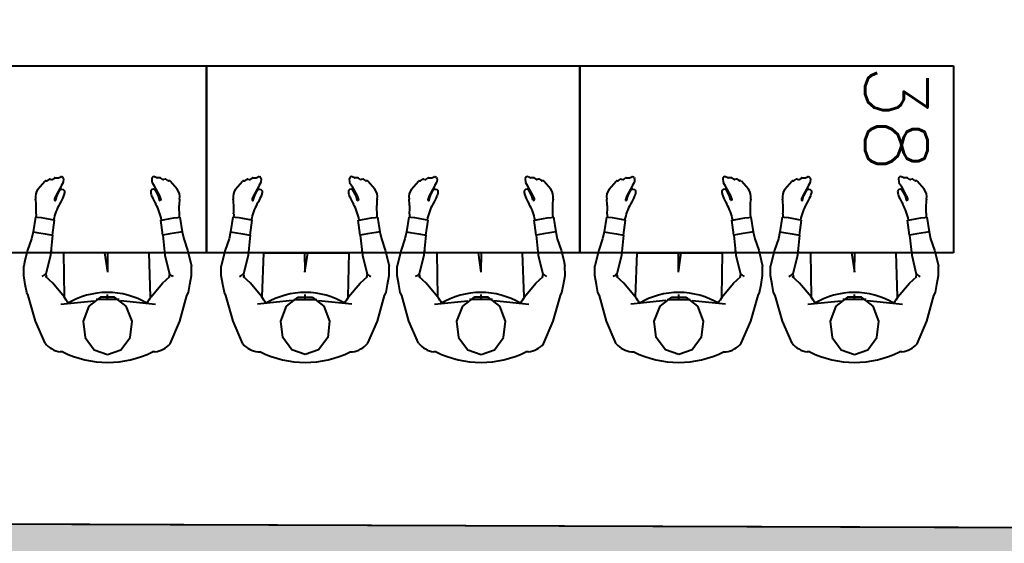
# Model space of a CAD drawing. Header units: metres. Extents: x -1 to 148, y -1 to 108.
# Drawn here: x 37.406 to 40.569, y 44.063 to 45.744 of the extents above; entities that cross this region are included whole.
import ezdxf

# ---------------------------------------------------------------- set-up
doc = ezdxf.new("R2010")
doc.units = ezdxf.units.M
doc.header["$MEASUREMENT"] = 0
doc.layers.add('Unchanged', color=8, linetype='CONTINUOUS')
doc.layers.add('Unchanged Layer Off', color=2, linetype='CONTINUOUS')
doc.styles.get("Standard").update_dxf_attribs({"font": 'romans.shx', "width": 0.7})

msp = doc.modelspace()

# ---------------------------------------------------------------- hatches: boundary and pattern name
at = {"layer": 'Unchanged'}
h = msp.add_hatch(color=256, dxfattribs=at)
h.paths.add_polyline_path([(42.6381, 48.6913), (42.7531, 48.6913), (42.7531, 51.3509), (35.5045, 51.3761), (35.5041, 51.2611), (42.6381, 51.2363)])
h.paths.add_polyline_path([(42.7531, 47.6813), (42.6381, 47.6813), (42.6381, 44.106), (34.4058, 44.1346), (34.4056, 44.1346), (34.4056, 44.0196), (42.6381, 43.991), (42.6381, 41.5322), (42.7531, 41.5322)])

# ---------------------------------------------------------------- linework, layer by layer
at = {"layer": 'Unchanged', "ltscale": 0.2}
for p, q in [((36.8056, 45.5956), (38.0056, 45.5956)), ((38.0056, 44.9956), (38.0056, 45.5956)), ((38.0056, 45.5956), (39.2056, 45.5956)), ((38.0056, 45.5956), (38.0056, 44.9956)), ((39.2056, 44.9956), (39.2056, 45.5956)), ((39.2056, 45.5956), (40.4056, 45.5956)), ((39.2056, 45.5956), (39.2056, 44.9956)), ((40.4056, 45.5956), (40.4056, 44.9956)), ((38.0056, 44.9956), (36.8056, 44.9956)), ((39.2056, 44.9956), (38.0056, 44.9956)), ((40.4056, 44.9956), (39.2056, 44.9956))]:
    msp.add_line(p, q, dxfattribs=at)
at = {"layer": 'Unchanged'}
for p, q in [((37.4643, 45.1998), (37.4868, 45.2261)), ((37.4892, 45.2271), (37.4926, 45.2269)), ((37.4943, 45.2273), (37.501, 45.2317)), ((37.5033, 45.2321), (37.5081, 45.2308)), ((37.5103, 45.2312), (37.5172, 45.2357)), ((37.5187, 45.2361), (37.5289, 45.2361)), ((37.5386, 45.2101), (37.5217, 45.1784)), ((37.5301, 45.2364), (37.5373, 45.2399)), ((37.5454, 45.2216), (37.5386, 45.2102)), ((37.539, 45.2401), (37.5425, 45.2395)), ((37.5446, 45.2379), (37.5462, 45.2341)), ((37.5465, 45.2328), (37.5457, 45.2229)), ((37.8297, 45.2328), (37.8304, 45.2229)), ((37.8315, 45.2379), (37.8299, 45.2341)), ((37.8308, 45.2216), (37.8376, 45.2102)), ((37.8372, 45.2401), (37.8337, 45.2395)), ((37.8376, 45.2101), (37.8544, 45.1784)), ((37.846, 45.2364), (37.8389, 45.2399)), ((37.8574, 45.2361), (37.8473, 45.2361)), ((37.8658, 45.2312), (37.859, 45.2357)), ((37.8728, 45.2321), (37.8681, 45.2308)), ((37.8818, 45.2273), (37.8751, 45.2317)), ((37.887, 45.2271), (37.8836, 45.2269)), ((37.9119, 45.1998), (37.8893, 45.2261)), ((38.0993, 45.1998), (38.1219, 45.2261)), ((38.1242, 45.2271), (38.1276, 45.2269)), ((38.1294, 45.2273), (38.1361, 45.2317)), ((38.1384, 45.2321), (38.1431, 45.2308)), ((38.1454, 45.2312), (38.1522, 45.2357)), ((38.1538, 45.2361), (38.1639, 45.2361)), ((38.1736, 45.2101), (38.1568, 45.1784)), ((38.1652, 45.2364), (38.1723, 45.2399)), ((38.1804, 45.2216), (38.1737, 45.2102)), ((38.174, 45.2401), (38.1776, 45.2395)), ((38.1797, 45.2379), (38.1813, 45.2341)), ((38.1815, 45.2328), (38.1808, 45.2229)), ((38.4647, 45.2328), (38.4655, 45.2229)), ((38.4666, 45.2379), (38.465, 45.2341)), ((38.4658, 45.2216), (38.4726, 45.2102)), ((38.4722, 45.2401), (38.4687, 45.2395)), ((38.4727, 45.2101), (38.4895, 45.1784)), ((38.4811, 45.2364), (38.4739, 45.2399)), ((38.4925, 45.2361), (38.4823, 45.2361)), ((38.5009, 45.2312), (38.494, 45.2357)), ((38.5079, 45.2321), (38.5032, 45.2308)), ((38.5169, 45.2273), (38.5102, 45.2317)), ((38.522, 45.2271), (38.5186, 45.2269)), ((38.5469, 45.1998), (38.5244, 45.2261)), ((38.6643, 45.1998), (38.6868, 45.2261)), ((38.6892, 45.2271), (38.6926, 45.2269)), ((38.6943, 45.2273), (38.701, 45.2317)), ((38.7033, 45.2321), (38.7081, 45.2308)), ((38.7103, 45.2312), (38.7172, 45.2357)), ((38.7187, 45.2361), (38.7289, 45.2361)), ((38.7386, 45.2101), (38.7217, 45.1784)), ((38.7301, 45.2364), (38.7373, 45.2399)), ((38.7454, 45.2216), (38.7386, 45.2102)), ((38.739, 45.2401), (38.7425, 45.2395)), ((38.7446, 45.2379), (38.7462, 45.2341)), ((38.7465, 45.2328), (38.7457, 45.2229)), ((39.0297, 45.2328), (39.0304, 45.2229)), ((39.0315, 45.2379), (39.0299, 45.2341)), ((39.0308, 45.2216), (39.0376, 45.2102)), ((39.0372, 45.2401), (39.0337, 45.2395)), ((39.0376, 45.2101), (39.0544, 45.1784)), ((39.046, 45.2364), (39.0389, 45.2399)), ((39.0574, 45.2361), (39.0473, 45.2361)), ((39.0658, 45.2312), (39.059, 45.2357)), ((39.0728, 45.2321), (39.0681, 45.2308)), ((39.0818, 45.2273), (39.0751, 45.2317)), ((39.087, 45.2271), (39.0836, 45.2269)), ((39.1119, 45.1998), (39.0893, 45.2261)), ((39.2993, 45.1998), (39.3219, 45.2261)), ((39.3242, 45.2271), (39.3276, 45.2269)), ((39.3294, 45.2273), (39.3361, 45.2317)), ((39.3384, 45.2321), (39.3431, 45.2308)), ((39.3454, 45.2312), (39.3522, 45.2357)), ((39.3538, 45.2361), (39.3639, 45.2361)), ((39.3736, 45.2101), (39.3568, 45.1784)), ((39.3652, 45.2364), (39.3723, 45.2399)), ((39.3804, 45.2216), (39.3737, 45.2102)), ((39.374, 45.2401), (39.3776, 45.2395)), ((39.3797, 45.2379), (39.3813, 45.2341)), ((39.3815, 45.2328), (39.3808, 45.2229)), ((39.6647, 45.2328), (39.6655, 45.2229)), ((39.6666, 45.2379), (39.665, 45.2341)), ((39.6658, 45.2216), (39.6726, 45.2102)), ((39.6722, 45.2401), (39.6687, 45.2395)), ((39.6727, 45.2101), (39.6895, 45.1784)), ((39.6811, 45.2364), (39.6739, 45.2399)), ((39.6925, 45.2361), (39.6823, 45.2361)), ((39.7009, 45.2312), (39.694, 45.2357)), ((39.7079, 45.2321), (39.7032, 45.2308)), ((39.7169, 45.2273), (39.7102, 45.2317)), ((39.722, 45.2271), (39.7186, 45.2269)), ((39.7469, 45.1998), (39.7244, 45.2261)), ((39.8643, 45.1998), (39.8868, 45.2261)), ((39.8892, 45.2271), (39.8926, 45.2269)), ((39.8943, 45.2273), (39.901, 45.2317)), ((39.9033, 45.2321), (39.9081, 45.2308)), ((39.9103, 45.2312), (39.9172, 45.2357)), ((39.9187, 45.2361), (39.9289, 45.2361)), ((39.9386, 45.2101), (39.9217, 45.1784)), ((39.9301, 45.2364), (39.9373, 45.2399)), ((39.9454, 45.2216), (39.9386, 45.2102)), ((39.939, 45.2401), (39.9425, 45.2395)), ((39.9446, 45.2379), (39.9462, 45.2341)), ((39.9465, 45.2328), (39.9457, 45.2229)), ((40.2297, 45.2328), (40.2304, 45.2229)), ((40.2315, 45.2379), (40.2299, 45.2341)), ((40.2308, 45.2216), (40.2376, 45.2102)), ((40.2372, 45.2401), (40.2337, 45.2395)), ((40.2376, 45.2101), (40.2544, 45.1784)), ((40.246, 45.2364), (40.2389, 45.2399)), ((40.2574, 45.2361), (40.2473, 45.2361)), ((40.2658, 45.2312), (40.259, 45.2357)), ((40.2728, 45.2321), (40.2681, 45.2308)), ((40.2818, 45.2273), (40.2751, 45.2317)), ((40.287, 45.2271), (40.2836, 45.2269)), ((40.3119, 45.1998), (40.2893, 45.2261)), ((37.5247, 45.1785), (37.5347, 45.1965)), ((37.5365, 45.198), (37.5391, 45.1997)), ((37.5403, 45.1998), (37.5456, 45.1988)), ((37.5467, 45.1784), (37.5452, 45.1752)), ((37.5456, 45.1988), (37.5479, 45.1963)), ((37.5482, 45.1837), (37.5467, 45.1784)), ((37.5479, 45.1963), (37.5494, 45.1941)), ((37.5489, 45.1862), (37.5482, 45.1837)), ((37.5494, 45.1895), (37.5489, 45.1862)), ((37.5494, 45.1941), (37.5496, 45.1926)), ((37.5496, 45.1926), (37.5494, 45.1895)), ((37.8267, 45.1941), (37.8265, 45.1926)), ((37.8265, 45.1926), (37.8268, 45.1895)), ((37.8283, 45.1963), (37.8267, 45.1941)), ((37.8268, 45.1895), (37.8273, 45.1862)), ((37.8273, 45.1862), (37.828, 45.1837)), ((37.828, 45.1837), (37.8295, 45.1784)), ((37.8306, 45.1988), (37.8283, 45.1963)), ((37.8295, 45.1784), (37.8309, 45.1752)), ((37.8358, 45.1998), (37.8306, 45.1988)), ((37.8397, 45.198), (37.837, 45.1997)), ((37.8514, 45.1785), (37.8415, 45.1965)), ((38.1598, 45.1785), (38.1697, 45.1965)), ((38.1716, 45.198), (38.1742, 45.1997)), ((38.1754, 45.1998), (38.1806, 45.1988)), ((38.1817, 45.1784), (38.1803, 45.1752)), ((38.1806, 45.1988), (38.1829, 45.1963)), ((38.1832, 45.1837), (38.1817, 45.1784)), ((38.1829, 45.1963), (38.1845, 45.1941)), ((38.1839, 45.1862), (38.1832, 45.1837)), ((38.1844, 45.1895), (38.1839, 45.1862)), ((38.1847, 45.1926), (38.1844, 45.1895)), ((38.1845, 45.1941), (38.1847, 45.1926)), ((38.4618, 45.1941), (38.4616, 45.1926)), ((38.4616, 45.1926), (38.4618, 45.1895)), ((38.4633, 45.1963), (38.4618, 45.1941)), ((38.4618, 45.1895), (38.4623, 45.1862)), ((38.4623, 45.1862), (38.463, 45.1837)), ((38.463, 45.1837), (38.4645, 45.1784)), ((38.4656, 45.1988), (38.4633, 45.1963)), ((38.4645, 45.1784), (38.466, 45.1752)), ((38.4709, 45.1998), (38.4656, 45.1988)), ((38.4747, 45.198), (38.4721, 45.1997)), ((38.4865, 45.1785), (38.4765, 45.1965)), ((38.7247, 45.1785), (38.7347, 45.1965)), ((38.7365, 45.198), (38.7391, 45.1997)), ((38.7403, 45.1998), (38.7456, 45.1988)), ((38.7467, 45.1784), (38.7452, 45.1752)), ((38.7456, 45.1988), (38.7479, 45.1963)), ((38.7482, 45.1837), (38.7467, 45.1784)), ((38.7479, 45.1963), (38.7494, 45.1941)), ((38.7489, 45.1862), (38.7482, 45.1837)), ((38.7494, 45.1895), (38.7489, 45.1862)), ((38.7494, 45.1941), (38.7496, 45.1926)), ((38.7496, 45.1926), (38.7494, 45.1895)), ((39.0267, 45.1941), (39.0265, 45.1926)), ((39.0265, 45.1926), (39.0268, 45.1895)), ((39.0283, 45.1963), (39.0267, 45.1941)), ((39.0268, 45.1895), (39.0273, 45.1862)), ((39.0273, 45.1862), (39.028, 45.1837)), ((39.028, 45.1837), (39.0295, 45.1784)), ((39.0306, 45.1988), (39.0283, 45.1963)), ((39.0295, 45.1784), (39.0309, 45.1752)), ((39.0358, 45.1998), (39.0306, 45.1988)), ((39.0397, 45.198), (39.037, 45.1997)), ((39.0514, 45.1785), (39.0415, 45.1965)), ((39.3598, 45.1785), (39.3697, 45.1965)), ((39.3716, 45.198), (39.3742, 45.1997)), ((39.3754, 45.1998), (39.3806, 45.1988)), ((39.3817, 45.1784), (39.3803, 45.1752)), ((39.3806, 45.1988), (39.3829, 45.1963)), ((39.3832, 45.1837), (39.3817, 45.1784)), ((39.3829, 45.1963), (39.3845, 45.1941)), ((39.3839, 45.1862), (39.3832, 45.1837)), ((39.3844, 45.1895), (39.3839, 45.1862)), ((39.3847, 45.1926), (39.3844, 45.1895)), ((39.3845, 45.1941), (39.3847, 45.1926)), ((39.6618, 45.1941), (39.6616, 45.1926)), ((39.6616, 45.1926), (39.6618, 45.1895)), ((39.6633, 45.1963), (39.6618, 45.1941)), ((39.6618, 45.1895), (39.6623, 45.1862)), ((39.6623, 45.1862), (39.663, 45.1837)), ((39.663, 45.1837), (39.6645, 45.1784)), ((39.6656, 45.1988), (39.6633, 45.1963)), ((39.6645, 45.1784), (39.666, 45.1752)), ((39.6709, 45.1998), (39.6656, 45.1988)), ((39.6747, 45.198), (39.6721, 45.1997)), ((39.6865, 45.1785), (39.6765, 45.1965)), ((39.9247, 45.1785), (39.9347, 45.1965)), ((39.9365, 45.198), (39.9391, 45.1997)), ((39.9403, 45.1998), (39.9456, 45.1988)), ((39.9467, 45.1784), (39.9452, 45.1752)), ((39.9456, 45.1988), (39.9479, 45.1963)), ((39.9482, 45.1837), (39.9467, 45.1784)), ((39.9479, 45.1963), (39.9494, 45.1941)), ((39.9489, 45.1862), (39.9482, 45.1837)), ((39.9494, 45.1895), (39.9489, 45.1862)), ((39.9494, 45.1941), (39.9496, 45.1926)), ((39.9496, 45.1926), (39.9494, 45.1895)), ((40.2267, 45.1941), (40.2265, 45.1926)), ((40.2265, 45.1926), (40.2268, 45.1895)), ((40.2283, 45.1963), (40.2267, 45.1941)), ((40.2268, 45.1895), (40.2273, 45.1862)), ((40.2273, 45.1862), (40.228, 45.1837)), ((40.228, 45.1837), (40.2295, 45.1784)), ((40.2306, 45.1988), (40.2283, 45.1963)), ((40.2295, 45.1784), (40.2309, 45.1752)), ((40.2358, 45.1998), (40.2306, 45.1988)), ((40.2397, 45.198), (40.237, 45.1997)), ((40.2514, 45.1785), (40.2415, 45.1965)), ((37.5178, 45.1686), (37.5173, 45.1661)), ((37.5216, 45.1782), (37.5179, 45.1692)), ((37.5184, 45.1634), (37.5193, 45.1627)), ((37.5193, 45.1627), (37.5201, 45.1632)), ((37.5213, 45.1649), (37.5245, 45.1779)), ((37.5374, 45.1591), (37.533, 45.1518)), ((37.5427, 45.1701), (37.5374, 45.1591)), ((37.5452, 45.1752), (37.5427, 45.1701)), ((37.8309, 45.1752), (37.8335, 45.1701)), ((37.8335, 45.1701), (37.8388, 45.1591)), ((37.8388, 45.1591), (37.8431, 45.1518)), ((37.8549, 45.1649), (37.8516, 45.1779)), ((37.8546, 45.1782), (37.8582, 45.1692)), ((37.8569, 45.1627), (37.8561, 45.1632)), ((37.8577, 45.1634), (37.8569, 45.1627)), ((37.8584, 45.1686), (37.8588, 45.1661)), ((38.1528, 45.1686), (38.1524, 45.1661)), ((38.1567, 45.1782), (38.153, 45.1692)), ((38.1535, 45.1634), (38.1543, 45.1627)), ((38.1543, 45.1627), (38.1551, 45.1632)), ((38.1563, 45.1649), (38.1596, 45.1779)), ((38.1724, 45.1591), (38.1681, 45.1518)), ((38.1777, 45.1701), (38.1724, 45.1591)), ((38.1803, 45.1752), (38.1777, 45.1701)), ((38.466, 45.1752), (38.4685, 45.1701)), ((38.4685, 45.1701), (38.4738, 45.1591)), ((38.4738, 45.1591), (38.4782, 45.1518)), ((38.4899, 45.1649), (38.4867, 45.1779)), ((38.4896, 45.1782), (38.4933, 45.1692)), ((38.4919, 45.1627), (38.4911, 45.1632)), ((38.4928, 45.1634), (38.4919, 45.1627)), ((38.4935, 45.1686), (38.4939, 45.1661)), ((38.7178, 45.1686), (38.7173, 45.1661)), ((38.7216, 45.1782), (38.7179, 45.1692)), ((38.7184, 45.1634), (38.7193, 45.1627)), ((38.7193, 45.1627), (38.7201, 45.1632)), ((38.7213, 45.1649), (38.7245, 45.1779)), ((38.7374, 45.1591), (38.733, 45.1518)), ((38.7427, 45.1701), (38.7374, 45.1591)), ((38.7452, 45.1752), (38.7427, 45.1701)), ((39.0309, 45.1752), (39.0335, 45.1701)), ((39.0335, 45.1701), (39.0388, 45.1591)), ((39.0388, 45.1591), (39.0431, 45.1518)), ((39.0549, 45.1649), (39.0516, 45.1779)), ((39.0546, 45.1782), (39.0582, 45.1692)), ((39.0569, 45.1627), (39.0561, 45.1632)), ((39.0577, 45.1634), (39.0569, 45.1627)), ((39.0584, 45.1686), (39.0588, 45.1661)), ((39.3528, 45.1686), (39.3524, 45.1661)), ((39.3567, 45.1782), (39.353, 45.1692)), ((39.3535, 45.1634), (39.3543, 45.1627)), ((39.3543, 45.1627), (39.3551, 45.1632)), ((39.3563, 45.1649), (39.3596, 45.1779)), ((39.3724, 45.1591), (39.3681, 45.1518)), ((39.3777, 45.1701), (39.3724, 45.1591)), ((39.3803, 45.1752), (39.3777, 45.1701)), ((39.666, 45.1752), (39.6685, 45.1701)), ((39.6685, 45.1701), (39.6738, 45.1591)), ((39.6738, 45.1591), (39.6782, 45.1518)), ((39.6899, 45.1649), (39.6867, 45.1779)), ((39.6896, 45.1782), (39.6933, 45.1692)), ((39.6919, 45.1627), (39.6911, 45.1632)), ((39.6928, 45.1634), (39.6919, 45.1627)), ((39.6935, 45.1686), (39.6939, 45.1661)), ((39.9178, 45.1686), (39.9173, 45.1661)), ((39.9216, 45.1782), (39.9179, 45.1692)), ((39.9184, 45.1634), (39.9193, 45.1627)), ((39.9193, 45.1627), (39.9201, 45.1632)), ((39.9213, 45.1649), (39.9245, 45.1779)), ((39.9374, 45.1591), (39.933, 45.1518)), ((39.9427, 45.1701), (39.9374, 45.1591)), ((39.9452, 45.1752), (39.9427, 45.1701)), ((40.2309, 45.1752), (40.2335, 45.1701)), ((40.2335, 45.1701), (40.2388, 45.1591)), ((40.2388, 45.1591), (40.2431, 45.1518)), ((40.2549, 45.1649), (40.2516, 45.1779)), ((40.2546, 45.1782), (40.2582, 45.1692)), ((40.2569, 45.1627), (40.2561, 45.1632)), ((40.2577, 45.1634), (40.2569, 45.1627)), ((40.2584, 45.1686), (40.2588, 45.1661)), ((37.4581, 45.1202), (37.4577, 45.11)), ((37.4581, 45.1202), (37.4577, 45.11)), ((37.918, 45.1202), (37.9185, 45.11)), ((37.918, 45.1202), (37.9185, 45.11)), ((38.0932, 45.1202), (38.0928, 45.11)), ((38.0932, 45.1202), (38.0928, 45.11)), ((38.5531, 45.1202), (38.5535, 45.11)), ((38.5531, 45.1202), (38.5535, 45.11)), ((38.6581, 45.1202), (38.6577, 45.11)), ((38.6581, 45.1202), (38.6577, 45.11)), ((39.118, 45.1202), (39.1185, 45.11)), ((39.118, 45.1202), (39.1185, 45.11)), ((39.2932, 45.1202), (39.2928, 45.11)), ((39.2932, 45.1202), (39.2928, 45.11)), ((39.7531, 45.1202), (39.7535, 45.11)), ((39.7531, 45.1202), (39.7535, 45.11)), ((39.8581, 45.1202), (39.8577, 45.11)), ((39.8581, 45.1202), (39.8577, 45.11)), ((40.318, 45.1202), (40.3185, 45.11)), ((40.318, 45.1202), (40.3185, 45.11)), ((37.4559, 45.1102), (37.4484, 45.0632)), ((37.4625, 45.1092), (37.4559, 45.1102)), ((37.4756, 45.1074), (37.4625, 45.1092)), ((37.4873, 45.1056), (37.4756, 45.1074)), ((37.5096, 45.1018), (37.4873, 45.1056)), ((37.5176, 45.1005), (37.5096, 45.1018)), ((37.5111, 45.0523), (37.5176, 45.1005)), ((37.8586, 45.1005), (37.8666, 45.1018)), ((37.8651, 45.0523), (37.8586, 45.1005)), ((37.8666, 45.1018), (37.8889, 45.1056)), ((37.8889, 45.1056), (37.9006, 45.1074)), ((37.9006, 45.1074), (37.9136, 45.1092)), ((37.9136, 45.1092), (37.9203, 45.1102)), ((37.9203, 45.1102), (37.9278, 45.0632)), ((38.0909, 45.1102), (38.0834, 45.0632)), ((38.0976, 45.1092), (38.0909, 45.1102)), ((38.1107, 45.1074), (38.0976, 45.1092)), ((38.1223, 45.1056), (38.1107, 45.1074)), ((38.1446, 45.1018), (38.1223, 45.1056)), ((38.1526, 45.1005), (38.1446, 45.1018)), ((38.1461, 45.0523), (38.1526, 45.1005)), ((38.4936, 45.1005), (38.5016, 45.1018)), ((38.5001, 45.0523), (38.4936, 45.1005)), ((38.5016, 45.1018), (38.5239, 45.1056)), ((38.5239, 45.1056), (38.5356, 45.1074)), ((38.5356, 45.1074), (38.5487, 45.1092)), ((38.5487, 45.1092), (38.5553, 45.1102)), ((38.5553, 45.1102), (38.5628, 45.0632)), ((38.6559, 45.1102), (38.6484, 45.0632)), ((38.6625, 45.1092), (38.6559, 45.1102)), ((38.6756, 45.1074), (38.6625, 45.1092)), ((38.6873, 45.1056), (38.6756, 45.1074)), ((38.7096, 45.1018), (38.6873, 45.1056)), ((38.7176, 45.1005), (38.7096, 45.1018)), ((38.7111, 45.0523), (38.7176, 45.1005)), ((39.0586, 45.1005), (39.0666, 45.1018)), ((39.0651, 45.0523), (39.0586, 45.1005)), ((39.0666, 45.1018), (39.0889, 45.1056)), ((39.0889, 45.1056), (39.1006, 45.1074)), ((39.1006, 45.1074), (39.1136, 45.1092)), ((39.1136, 45.1092), (39.1203, 45.1102)), ((39.1203, 45.1102), (39.1278, 45.0632)), ((39.2909, 45.1102), (39.2834, 45.0632)), ((39.2976, 45.1092), (39.2909, 45.1102)), ((39.3107, 45.1074), (39.2976, 45.1092)), ((39.3223, 45.1056), (39.3107, 45.1074)), ((39.3446, 45.1018), (39.3223, 45.1056)), ((39.3526, 45.1005), (39.3446, 45.1018)), ((39.3461, 45.0523), (39.3526, 45.1005)), ((39.6936, 45.1005), (39.7016, 45.1018)), ((39.7001, 45.0523), (39.6936, 45.1005)), ((39.7016, 45.1018), (39.7239, 45.1056)), ((39.7239, 45.1056), (39.7356, 45.1074)), ((39.7356, 45.1074), (39.7487, 45.1092)), ((39.7487, 45.1092), (39.7553, 45.1102)), ((39.7553, 45.1102), (39.7628, 45.0632)), ((39.8559, 45.1102), (39.8484, 45.0632)), ((39.8625, 45.1092), (39.8559, 45.1102)), ((39.8756, 45.1074), (39.8625, 45.1092)), ((39.8873, 45.1056), (39.8756, 45.1074)), ((39.9096, 45.1018), (39.8873, 45.1056)), ((39.9176, 45.1005), (39.9096, 45.1018)), ((39.9111, 45.0523), (39.9176, 45.1005)), ((40.2586, 45.1005), (40.2666, 45.1018)), ((40.2651, 45.0523), (40.2586, 45.1005)), ((40.2666, 45.1018), (40.2889, 45.1056)), ((40.2889, 45.1056), (40.3006, 45.1074)), ((40.3006, 45.1074), (40.3136, 45.1092)), ((40.3136, 45.1092), (40.3203, 45.1102)), ((40.3203, 45.1102), (40.3278, 45.0632)), ((37.4484, 45.0632), (37.4435, 45.0407)), ((37.4487, 45.0647), (37.4484, 45.0632)), ((37.4484, 45.0632), (37.4605, 45.0605)), ((37.4605, 45.0605), (37.4879, 45.0562)), ((37.4879, 45.0562), (37.5111, 45.0523)), ((37.5111, 45.0523), (37.5044, 44.9884)), ((37.8883, 45.0562), (37.8651, 45.0523)), ((37.8651, 45.0523), (37.8718, 44.9884)), ((37.9157, 45.0605), (37.8883, 45.0562)), ((37.9278, 45.0632), (37.9157, 45.0605)), ((37.9274, 45.0647), (37.9278, 45.0632)), ((37.9278, 45.0632), (37.9326, 45.0407)), ((38.0834, 45.0632), (38.0786, 45.0407)), ((38.0838, 45.0647), (38.0834, 45.0632)), ((38.0834, 45.0632), (38.0956, 45.0605)), ((38.0956, 45.0605), (38.1229, 45.0562)), ((38.1229, 45.0562), (38.1461, 45.0523)), ((38.1461, 45.0523), (38.1394, 44.9884)), ((38.5233, 45.0562), (38.5001, 45.0523)), ((38.5001, 45.0523), (38.5068, 44.9884)), ((38.5507, 45.0605), (38.5233, 45.0562)), ((38.5628, 45.0632), (38.5507, 45.0605)), ((38.5625, 45.0647), (38.5628, 45.0632)), ((38.5628, 45.0632), (38.5677, 45.0407)), ((38.6484, 45.0632), (38.6435, 45.0407)), ((38.6487, 45.0647), (38.6484, 45.0632)), ((38.6484, 45.0632), (38.6605, 45.0605)), ((38.6605, 45.0605), (38.6879, 45.0562)), ((38.6879, 45.0562), (38.7111, 45.0523)), ((38.7111, 45.0523), (38.7044, 44.9884)), ((39.0883, 45.0562), (39.0651, 45.0523)), ((39.0651, 45.0523), (39.0718, 44.9884)), ((39.1157, 45.0605), (39.0883, 45.0562)), ((39.1278, 45.0632), (39.1157, 45.0605)), ((39.1274, 45.0647), (39.1278, 45.0632)), ((39.1278, 45.0632), (39.1326, 45.0407)), ((39.2834, 45.0632), (39.2786, 45.0407)), ((39.2838, 45.0647), (39.2834, 45.0632)), ((39.2834, 45.0632), (39.2956, 45.0605)), ((39.2956, 45.0605), (39.3229, 45.0562)), ((39.3229, 45.0562), (39.3461, 45.0523)), ((39.3461, 45.0523), (39.3394, 44.9884)), ((39.7233, 45.0562), (39.7001, 45.0523)), ((39.7001, 45.0523), (39.7068, 44.9884)), ((39.7507, 45.0605), (39.7233, 45.0562)), ((39.7628, 45.0632), (39.7507, 45.0605)), ((39.7625, 45.0647), (39.7628, 45.0632)), ((39.7628, 45.0632), (39.7677, 45.0407)), ((39.8484, 45.0632), (39.8435, 45.0407)), ((39.8487, 45.0647), (39.8484, 45.0632)), ((39.8484, 45.0632), (39.8605, 45.0605)), ((39.8605, 45.0605), (39.8879, 45.0562)), ((39.8879, 45.0562), (39.9111, 45.0523)), ((39.9111, 45.0523), (39.9044, 44.9884)), ((40.2883, 45.0562), (40.2651, 45.0523)), ((40.2651, 45.0523), (40.2718, 44.9884)), ((40.3157, 45.0605), (40.2883, 45.0562)), ((40.3278, 45.0632), (40.3157, 45.0605)), ((40.3274, 45.0647), (40.3278, 45.0632)), ((40.3278, 45.0632), (40.3326, 45.0407)), ((37.4435, 45.0407), (37.431, 45.0043)), ((37.9326, 45.0407), (37.9452, 45.0043)), ((38.0786, 45.0407), (38.0661, 45.0043)), ((38.5677, 45.0407), (38.5802, 45.0043)), ((38.6435, 45.0407), (38.631, 45.0043)), ((39.1326, 45.0407), (39.1452, 45.0043)), ((39.2786, 45.0407), (39.2661, 45.0043)), ((39.7677, 45.0407), (39.7802, 45.0043)), ((39.8435, 45.0407), (39.831, 45.0043)), ((40.3326, 45.0407), (40.3452, 45.0043)), ((37.431, 45.0043), (37.4226, 44.9711)), ((37.506, 45.0036), (37.5063, 45.0025)), ((37.5063, 45.0025), (37.5065, 45.0014)), ((37.5065, 45.0014), (37.5067, 45.0002)), ((37.5067, 45.0002), (37.5068, 44.9991)), ((37.5068, 44.9991), (37.5068, 44.9979)), ((37.5497, 44.8538), (37.5472, 44.9956)), ((37.8214, 44.9956), (37.5472, 44.9956)), ((37.6889, 44.9337), (37.6797, 44.9956)), ((37.6884, 44.9337), (37.6891, 44.9956)), ((37.8264, 44.8538), (37.8214, 44.9956)), ((37.9452, 45.0043), (37.9536, 44.9711)), ((38.0661, 45.0043), (38.0576, 44.9711)), ((38.1848, 44.8538), (38.1898, 44.9956)), ((38.1898, 44.9956), (38.464, 44.9956)), ((38.3228, 44.9337), (38.3222, 44.9956)), ((38.3223, 44.9337), (38.3315, 44.9956)), ((38.4615, 44.8538), (38.464, 44.9956)), ((38.5045, 45.0002), (38.5044, 44.9991)), ((38.5044, 44.9991), (38.5044, 44.9979)), ((38.5047, 45.0014), (38.5045, 45.0002)), ((38.5049, 45.0025), (38.5047, 45.0014)), ((38.5052, 45.0036), (38.5049, 45.0025)), ((38.5802, 45.0043), (38.5886, 44.9711)), ((38.631, 45.0043), (38.6226, 44.9711)), ((38.706, 45.0036), (38.7063, 45.0025)), ((38.7063, 45.0025), (38.7065, 45.0014)), ((38.7065, 45.0014), (38.7067, 45.0002)), ((38.7067, 45.0002), (38.7068, 44.9991)), ((38.7068, 44.9991), (38.7068, 44.9979)), ((38.7497, 44.8538), (38.7472, 44.9956)), ((39.0214, 44.9956), (38.7472, 44.9956)), ((38.8889, 44.9337), (38.8797, 44.9956)), ((38.8884, 44.9337), (38.8891, 44.9956)), ((39.0264, 44.8538), (39.0214, 44.9956)), ((39.1452, 45.0043), (39.1536, 44.9711)), ((39.2661, 45.0043), (39.2576, 44.9711)), ((39.3848, 44.8538), (39.3898, 44.9956)), ((39.3898, 44.9956), (39.664, 44.9956)), ((39.5228, 44.9337), (39.5222, 44.9956)), ((39.5223, 44.9337), (39.5315, 44.9956)), ((39.6615, 44.8538), (39.664, 44.9956)), ((39.7045, 45.0002), (39.7044, 44.9991)), ((39.7044, 44.9991), (39.7044, 44.9979)), ((39.7047, 45.0014), (39.7045, 45.0002)), ((39.7049, 45.0025), (39.7047, 45.0014)), ((39.7052, 45.0036), (39.7049, 45.0025)), ((39.7802, 45.0043), (39.7886, 44.9711)), ((39.831, 45.0043), (39.8226, 44.9711)), ((39.906, 45.0036), (39.9063, 45.0025)), ((39.9063, 45.0025), (39.9065, 45.0014)), ((39.9065, 45.0014), (39.9067, 45.0002)), ((39.9067, 45.0002), (39.9068, 44.9991)), ((39.9068, 44.9991), (39.9068, 44.9979)), ((39.9497, 44.8538), (39.9472, 44.9956)), ((40.2214, 44.9956), (39.9472, 44.9956)), ((40.0889, 44.9337), (40.0797, 44.9956)), ((40.0884, 44.9337), (40.0891, 44.9956)), ((40.2264, 44.8538), (40.2214, 44.9956)), ((40.3452, 45.0043), (40.3536, 44.9711)), ((37.4226, 44.9711), (37.4184, 44.9523)), ((37.5044, 44.9884), (37.4896, 44.9266)), ((37.8718, 44.9884), (37.8865, 44.9266)), ((37.9536, 44.9711), (37.9577, 44.9523)), ((38.0576, 44.9711), (38.0535, 44.9523)), ((38.1394, 44.9884), (38.1247, 44.9266)), ((38.5068, 44.9884), (38.5216, 44.9266)), ((38.5886, 44.9711), (38.5928, 44.9523)), ((38.6226, 44.9711), (38.6184, 44.9523)), ((38.7044, 44.9884), (38.6896, 44.9266)), ((39.0718, 44.9884), (39.0865, 44.9266)), ((39.1536, 44.9711), (39.1577, 44.9523)), ((39.2576, 44.9711), (39.2535, 44.9523)), ((39.3394, 44.9884), (39.3247, 44.9266)), ((39.7068, 44.9884), (39.7216, 44.9266)), ((39.7886, 44.9711), (39.7928, 44.9523)), ((39.8226, 44.9711), (39.8184, 44.9523)), ((39.9044, 44.9884), (39.8896, 44.9266)), ((40.2718, 44.9884), (40.2865, 44.9266)), ((40.3536, 44.9711), (40.3577, 44.9523)), ((37.4184, 44.9233), (37.4184, 44.9523)), ((37.4896, 44.9266), (37.4916, 44.9164)), ((37.8865, 44.9266), (37.8846, 44.9164)), ((37.9578, 44.9233), (37.9577, 44.9523)), ((38.0534, 44.9233), (38.0535, 44.9523)), ((38.1247, 44.9266), (38.1267, 44.9164)), ((38.5216, 44.9266), (38.5196, 44.9164)), ((38.5928, 44.9233), (38.5928, 44.9523)), ((38.6184, 44.9233), (38.6184, 44.9523)), ((38.6896, 44.9266), (38.6916, 44.9164)), ((39.0865, 44.9266), (39.0846, 44.9164)), ((39.1578, 44.9233), (39.1577, 44.9523)), ((39.2534, 44.9233), (39.2535, 44.9523)), ((39.3247, 44.9266), (39.3267, 44.9164)), ((39.7216, 44.9266), (39.7196, 44.9164)), ((39.7928, 44.9233), (39.7928, 44.9523)), ((39.8184, 44.9233), (39.8184, 44.9523)), ((39.8896, 44.9266), (39.8916, 44.9164)), ((40.2865, 44.9266), (40.2846, 44.9164)), ((40.3578, 44.9233), (40.3577, 44.9523)), ((37.4235, 44.8942), (37.4184, 44.9233)), ((37.4281, 44.8687), (37.4235, 44.8942)), ((37.5117, 44.8978), (37.4881, 44.9196)), ((37.5486, 44.8538), (37.5117, 44.8978)), ((37.8276, 44.8538), (37.8645, 44.8978)), ((37.8645, 44.8978), (37.888, 44.9196)), ((37.948, 44.8687), (37.9527, 44.8942)), ((37.9527, 44.8942), (37.9578, 44.9233)), ((38.0585, 44.8942), (38.0534, 44.9233)), ((38.0632, 44.8687), (38.0585, 44.8942)), ((38.1467, 44.8978), (38.1232, 44.9196)), ((38.1836, 44.8538), (38.1467, 44.8978)), ((38.4626, 44.8538), (38.4995, 44.8978)), ((38.4995, 44.8978), (38.5231, 44.9196)), ((38.5831, 44.8687), (38.5878, 44.8942)), ((38.5878, 44.8942), (38.5928, 44.9233)), ((38.6235, 44.8942), (38.6184, 44.9233)), ((38.6281, 44.8687), (38.6235, 44.8942)), ((38.7117, 44.8978), (38.6881, 44.9196)), ((38.7486, 44.8538), (38.7117, 44.8978)), ((39.0276, 44.8538), (39.0645, 44.8978)), ((39.0645, 44.8978), (39.088, 44.9196)), ((39.148, 44.8687), (39.1527, 44.8942)), ((39.1527, 44.8942), (39.1578, 44.9233)), ((39.2585, 44.8942), (39.2534, 44.9233)), ((39.2632, 44.8687), (39.2585, 44.8942)), ((39.3467, 44.8978), (39.3232, 44.9196)), ((39.3836, 44.8538), (39.3467, 44.8978)), ((39.6626, 44.8538), (39.6995, 44.8978)), ((39.6995, 44.8978), (39.7231, 44.9196)), ((39.7831, 44.8687), (39.7878, 44.8942)), ((39.7878, 44.8942), (39.7928, 44.9233)), ((39.8235, 44.8942), (39.8184, 44.9233)), ((39.8281, 44.8687), (39.8235, 44.8942)), ((39.9117, 44.8978), (39.8881, 44.9196)), ((39.9486, 44.8538), (39.9117, 44.8978)), ((40.2276, 44.8538), (40.2645, 44.8978)), ((40.2645, 44.8978), (40.288, 44.9196)), ((40.348, 44.8687), (40.3527, 44.8942)), ((40.3527, 44.8942), (40.3578, 44.9233)), ((37.4331, 44.8587), (37.4281, 44.8687)), ((37.9431, 44.8587), (37.948, 44.8687)), ((38.0681, 44.8587), (38.0632, 44.8687)), ((38.5782, 44.8587), (38.5831, 44.8687)), ((38.6331, 44.8587), (38.6281, 44.8687)), ((39.1431, 44.8587), (39.148, 44.8687)), ((39.2681, 44.8587), (39.2632, 44.8687)), ((39.7782, 44.8587), (39.7831, 44.8687)), ((39.8331, 44.8587), (39.8281, 44.8687)), ((40.3431, 44.8587), (40.348, 44.8687)), ((37.4563, 44.7763), (37.4331, 44.8587)), ((37.538, 44.8305), (37.6451, 44.8412)), ((37.6657, 44.8527), (37.6281, 44.8242)), ((37.7252, 44.8456), (37.651, 44.8456)), ((37.7104, 44.8527), (37.6657, 44.8527)), ((37.6881, 44.8456), (37.6881, 44.8617)), ((37.748, 44.8242), (37.7104, 44.8527)), ((37.7291, 44.8421), (37.842, 44.8305)), ((37.9199, 44.7763), (37.9431, 44.8587)), ((38.0913, 44.7763), (38.0681, 44.8587)), ((38.2821, 44.8421), (38.1692, 44.8305)), ((38.2632, 44.8242), (38.3008, 44.8527)), ((38.286, 44.8456), (38.3602, 44.8456)), ((38.3008, 44.8527), (38.3455, 44.8527)), ((38.3231, 44.8456), (38.3231, 44.8617)), ((38.3455, 44.8527), (38.3831, 44.8242)), ((38.4732, 44.8305), (38.3661, 44.8412)), ((38.5549, 44.7763), (38.5782, 44.8587)), ((38.6563, 44.7763), (38.6331, 44.8587)), ((38.738, 44.8305), (38.8451, 44.8412)), ((38.8657, 44.8527), (38.8281, 44.8242)), ((38.9252, 44.8456), (38.851, 44.8456)), ((38.9104, 44.8527), (38.8657, 44.8527)), ((38.8881, 44.8456), (38.8881, 44.8617)), ((38.948, 44.8242), (38.9104, 44.8527)), ((38.9291, 44.8421), (39.042, 44.8305)), ((39.1199, 44.7763), (39.1431, 44.8587)), ((39.2913, 44.7763), (39.2681, 44.8587)), ((39.4821, 44.8421), (39.3692, 44.8305)), ((39.4632, 44.8242), (39.5008, 44.8527)), ((39.486, 44.8456), (39.5602, 44.8456)), ((39.5008, 44.8527), (39.5455, 44.8527)), ((39.5231, 44.8456), (39.5231, 44.8617)), ((39.5455, 44.8527), (39.5831, 44.8242)), ((39.6732, 44.8305), (39.5661, 44.8412)), ((39.7549, 44.7763), (39.7782, 44.8587)), ((39.8563, 44.7763), (39.8331, 44.8587)), ((39.938, 44.8305), (40.0451, 44.8412)), ((40.0657, 44.8527), (40.0281, 44.8242)), ((40.1252, 44.8456), (40.051, 44.8456)), ((40.1104, 44.8527), (40.0657, 44.8527)), ((40.0881, 44.8456), (40.0881, 44.8617)), ((40.148, 44.8242), (40.1104, 44.8527)), ((40.1291, 44.8421), (40.242, 44.8305)), ((40.3199, 44.7763), (40.3431, 44.8587)), ((37.6281, 44.8242), (37.6096, 44.7763)), ((37.7666, 44.7763), (37.748, 44.8242)), ((38.2446, 44.7763), (38.2632, 44.8242)), ((38.3831, 44.8242), (38.4016, 44.7763)), ((38.8281, 44.8242), (38.8096, 44.7763)), ((38.9666, 44.7763), (38.948, 44.8242)), ((39.4446, 44.7763), (39.4632, 44.8242)), ((39.5831, 44.8242), (39.6016, 44.7763)), ((40.0281, 44.8242), (40.0096, 44.7763)), ((40.1666, 44.7763), (40.148, 44.8242)), ((37.4873, 44.7052), (37.4563, 44.7763)), ((37.6096, 44.7763), (37.6159, 44.7242)), ((37.7602, 44.7242), (37.7666, 44.7763)), ((37.8889, 44.7032), (37.9199, 44.7763)), ((38.1223, 44.7032), (38.0913, 44.7763)), ((38.251, 44.7242), (38.2446, 44.7763)), ((38.4016, 44.7763), (38.3953, 44.7242)), ((38.5239, 44.7052), (38.5549, 44.7763)), ((38.6873, 44.7052), (38.6563, 44.7763)), ((38.8096, 44.7763), (38.8159, 44.7242)), ((38.9602, 44.7242), (38.9666, 44.7763)), ((39.0889, 44.7032), (39.1199, 44.7763)), ((39.3223, 44.7032), (39.2913, 44.7763)), ((39.451, 44.7242), (39.4446, 44.7763)), ((39.6016, 44.7763), (39.5953, 44.7242)), ((39.7239, 44.7052), (39.7549, 44.7763)), ((39.8873, 44.7052), (39.8563, 44.7763)), ((40.0096, 44.7763), (40.0159, 44.7242)), ((40.1602, 44.7242), (40.1666, 44.7763)), ((40.2889, 44.7032), (40.3199, 44.7763)), ((37.6159, 44.7242), (37.6452, 44.6844)), ((37.731, 44.6844), (37.7602, 44.7242)), ((38.2802, 44.6844), (38.251, 44.7242)), ((38.3953, 44.7242), (38.366, 44.6844)), ((38.8159, 44.7242), (38.8452, 44.6844)), ((38.931, 44.6844), (38.9602, 44.7242)), ((39.4802, 44.6844), (39.451, 44.7242)), ((39.5953, 44.7242), (39.566, 44.6844)), ((40.0159, 44.7242), (40.0452, 44.6844)), ((40.131, 44.6844), (40.1602, 44.7242)), ((37.5441, 44.6775), (37.5361, 44.6775)), ((37.6452, 44.6844), (37.6881, 44.6695)), ((37.6881, 44.6695), (37.731, 44.6844)), ((37.8401, 44.6775), (37.8321, 44.6775)), ((38.1711, 44.6775), (38.1791, 44.6775)), ((38.3231, 44.6695), (38.2802, 44.6844)), ((38.366, 44.6844), (38.3231, 44.6695)), ((38.4671, 44.6775), (38.4751, 44.6775)), ((38.7441, 44.6775), (38.7361, 44.6775)), ((38.8452, 44.6844), (38.8881, 44.6695)), ((38.8881, 44.6695), (38.931, 44.6844)), ((39.0401, 44.6775), (39.0321, 44.6775)), ((39.3711, 44.6775), (39.3791, 44.6775)), ((39.5231, 44.6695), (39.4802, 44.6844)), ((39.566, 44.6844), (39.5231, 44.6695)), ((39.6671, 44.6775), (39.6751, 44.6775)), ((39.9441, 44.6775), (39.9361, 44.6775)), ((40.0452, 44.6844), (40.0881, 44.6695)), ((40.0881, 44.6695), (40.131, 44.6844)), ((40.2401, 44.6775), (40.2321, 44.6775)), ((42.6381, 44.106), (34.4056, 44.1346))]:
    msp.add_line(p, q, dxfattribs=at)
for centre, radius, start, end in [((37.489, 45.2243), 0.00283, 85.8661, 139.4353), ((37.4928, 45.2297), 0.00283, 265.8661, 303.2828), ((37.5026, 45.2293), 0.00283, 75.0965, 123.2828), ((37.5088, 45.2336), 0.00283, 255.0965, 303.2747), ((37.5187, 45.2333), 0.00283, 89.9348, 123.2747), ((37.5289, 45.239), 0.00283, 269.9348, 295.913), ((37.5385, 45.2373), 0.00283, 80.3241, 115.913), ((37.5411, 45.2087), 0.00283, 149.5422, 152.0077), ((37.542, 45.2367), 0.00283, 23.0843, 80.3241), ((37.5429, 45.2231), 0.00283, 329.5422, 355.8427), ((37.5436, 45.233), 0.00283, 355.8427, 23.0843), ((37.8325, 45.233), 0.00283, 156.9157, 184.1573), ((37.8332, 45.2231), 0.00283, 184.1573, 210.4578), ((37.8341, 45.2367), 0.00283, 99.6759, 156.9157), ((37.8376, 45.2373), 0.00283, 64.087, 99.6759), ((37.8351, 45.2087), 0.00283, 27.9923, 30.4578), ((37.8473, 45.239), 0.00283, 244.087, 270.0652), ((37.8574, 45.2333), 0.00283, 56.7253, 90.0652), ((37.8674, 45.2336), 0.00283, 236.7253, 284.9035), ((37.8736, 45.2293), 0.00283, 56.7172, 104.9035), ((37.8834, 45.2297), 0.00283, 236.7172, 274.1339), ((37.8872, 45.2243), 0.00283, 40.5647, 94.1339), ((38.124, 45.2243), 0.00283, 85.8661, 139.4353), ((38.1278, 45.2297), 0.00283, 265.8661, 303.2828), ((38.1376, 45.2293), 0.00283, 75.0965, 123.2828), ((38.1438, 45.2336), 0.00283, 255.0965, 303.2747), ((38.1538, 45.2333), 0.00283, 89.9348, 123.2747), ((38.1639, 45.239), 0.00283, 269.9348, 295.913), ((38.1736, 45.2373), 0.00283, 80.3241, 115.913), ((38.1761, 45.2087), 0.00283, 149.5422, 152.0077), ((38.1771, 45.2367), 0.00283, 23.0843, 80.3241), ((38.178, 45.2231), 0.00283, 329.5422, 355.8427), ((38.1787, 45.233), 0.00283, 355.8427, 23.0843), ((38.4676, 45.233), 0.00283, 156.9157, 184.1573), ((38.4683, 45.2231), 0.00283, 184.1573, 210.4578), ((38.4692, 45.2367), 0.00283, 99.6759, 156.9157), ((38.4727, 45.2373), 0.00283, 64.087, 99.6759), ((38.4702, 45.2087), 0.00283, 27.9923, 30.4578), ((38.4823, 45.239), 0.00283, 244.087, 270.0652), ((38.4925, 45.2333), 0.00283, 56.7253, 90.0652), ((38.5024, 45.2336), 0.00283, 236.7253, 284.9035), ((38.5086, 45.2293), 0.00283, 56.7172, 104.9035), ((38.5184, 45.2297), 0.00283, 236.7172, 274.1339), ((38.5222, 45.2243), 0.00283, 40.5647, 94.1339), ((38.689, 45.2243), 0.00283, 85.8661, 139.4353), ((38.6928, 45.2297), 0.00283, 265.8661, 303.2828), ((38.7026, 45.2293), 0.00283, 75.0965, 123.2828), ((38.7088, 45.2336), 0.00283, 255.0965, 303.2747), ((38.7187, 45.2333), 0.00283, 89.9348, 123.2747), ((38.7289, 45.239), 0.00283, 269.9348, 295.913), ((38.7385, 45.2373), 0.00283, 80.3241, 115.913), ((38.7411, 45.2087), 0.00283, 149.5422, 152.0077), ((38.742, 45.2367), 0.00283, 23.0843, 80.3241), ((38.7429, 45.2231), 0.00283, 329.5422, 355.8427), ((38.7436, 45.233), 0.00283, 355.8427, 23.0843), ((39.0325, 45.233), 0.00283, 156.9157, 184.1573), ((39.0332, 45.2231), 0.00283, 184.1573, 210.4578), ((39.0341, 45.2367), 0.00283, 99.6759, 156.9157), ((39.0376, 45.2373), 0.00283, 64.087, 99.6759), ((39.0351, 45.2087), 0.00283, 27.9923, 30.4578), ((39.0473, 45.239), 0.00283, 244.087, 270.0652), ((39.0574, 45.2333), 0.00283, 56.7253, 90.0652), ((39.0674, 45.2336), 0.00283, 236.7253, 284.9035), ((39.0736, 45.2293), 0.00283, 56.7172, 104.9035), ((39.0834, 45.2297), 0.00283, 236.7172, 274.1339), ((39.0872, 45.2243), 0.00283, 40.5647, 94.1339), ((39.324, 45.2243), 0.00283, 85.8661, 139.4353), ((39.3278, 45.2297), 0.00283, 265.8661, 303.2828), ((39.3376, 45.2293), 0.00283, 75.0965, 123.2828), ((39.3438, 45.2336), 0.00283, 255.0965, 303.2747), ((39.3538, 45.2333), 0.00283, 89.9348, 123.2747), ((39.3639, 45.239), 0.00283, 269.9348, 295.913), ((39.3736, 45.2373), 0.00283, 80.3241, 115.913), ((39.3761, 45.2087), 0.00283, 149.5422, 152.0077), ((39.3771, 45.2367), 0.00283, 23.0843, 80.3241), ((39.378, 45.2231), 0.00283, 329.5422, 355.8427), ((39.3787, 45.233), 0.00283, 355.8427, 23.0843), ((39.6676, 45.233), 0.00283, 156.9157, 184.1573), ((39.6683, 45.2231), 0.00283, 184.1573, 210.4578), ((39.6692, 45.2367), 0.00283, 99.6759, 156.9157), ((39.6727, 45.2373), 0.00283, 64.087, 99.6759), ((39.6702, 45.2087), 0.00283, 27.9923, 30.4578), ((39.6823, 45.239), 0.00283, 244.087, 270.0652), ((39.6925, 45.2333), 0.00283, 56.7253, 90.0652), ((39.7024, 45.2336), 0.00283, 236.7253, 284.9035), ((39.7086, 45.2293), 0.00283, 56.7172, 104.9035), ((39.7184, 45.2297), 0.00283, 236.7172, 274.1339), ((39.7222, 45.2243), 0.00283, 40.5647, 94.1339), ((39.889, 45.2243), 0.00283, 85.8661, 139.4353), ((39.8928, 45.2297), 0.00283, 265.8661, 303.2828), ((39.9026, 45.2293), 0.00283, 75.0965, 123.2828), ((39.9088, 45.2336), 0.00283, 255.0965, 303.2747), ((39.9187, 45.2333), 0.00283, 89.9348, 123.2747), ((39.9289, 45.239), 0.00283, 269.9348, 295.913), ((39.9385, 45.2373), 0.00283, 80.3241, 115.913), ((39.9411, 45.2087), 0.00283, 149.5422, 152.0077), ((39.942, 45.2367), 0.00283, 23.0843, 80.3241), ((39.9429, 45.2231), 0.00283, 329.5422, 355.8427), ((39.9436, 45.233), 0.00283, 355.8427, 23.0843), ((40.2325, 45.233), 0.00283, 156.9157, 184.1573), ((40.2332, 45.2231), 0.00283, 184.1573, 210.4578), ((40.2341, 45.2367), 0.00283, 99.6759, 156.9157), ((40.2376, 45.2373), 0.00283, 64.087, 99.6759), ((40.2351, 45.2087), 0.00283, 27.9923, 30.4578), ((40.2473, 45.239), 0.00283, 244.087, 270.0652), ((40.2574, 45.2333), 0.00283, 56.7253, 90.0652), ((40.2674, 45.2336), 0.00283, 236.7253, 284.9035), ((40.2736, 45.2293), 0.00283, 56.7172, 104.9035), ((40.2834, 45.2297), 0.00283, 236.7172, 274.1339), ((40.2872, 45.2243), 0.00283, 40.5647, 94.1339), ((37.4976, 45.1751), 0.0415, 143.4501, 189.999), ((37.5242, 45.1771), 0.00283, 152.0077, 157.5874), ((37.5273, 45.1772), 0.00283, 153.5306, 165.9337), ((37.5372, 45.1953), 0.00283, 104.0424, 153.5306), ((37.5398, 45.197), 0.00283, 79.4744, 104.0424), ((37.8363, 45.197), 0.00283, 75.9576, 100.5256), ((37.839, 45.1953), 0.00283, 26.4694, 75.9576), ((37.8489, 45.1772), 0.00283, 14.0663, 26.4694), ((37.8519, 45.1771), 0.00283, 22.4126, 27.9923), ((37.8786, 45.1751), 0.0415, 350.001, 36.5499), ((38.1326, 45.1751), 0.0415, 143.4501, 189.999), ((38.1593, 45.1771), 0.00283, 152.0077, 157.5874), ((38.1623, 45.1772), 0.00283, 153.5306, 165.9337), ((38.1722, 45.1953), 0.00283, 104.0424, 153.5306), ((38.1749, 45.197), 0.00283, 79.4744, 104.0424), ((38.4714, 45.197), 0.00283, 75.9576, 100.5256), ((38.474, 45.1953), 0.00283, 26.4694, 75.9576), ((38.4839, 45.1772), 0.00283, 14.0663, 26.4694), ((38.487, 45.1771), 0.00283, 22.4126, 27.9923), ((38.5136, 45.1751), 0.0415, 350.001, 36.5499), ((38.6976, 45.1751), 0.0415, 143.4501, 189.999), ((38.7242, 45.1771), 0.00283, 152.0077, 157.5874), ((38.7273, 45.1772), 0.00283, 153.5306, 165.9337), ((38.7372, 45.1953), 0.00283, 104.0424, 153.5306), ((38.7398, 45.197), 0.00283, 79.4744, 104.0424), ((39.0363, 45.197), 0.00283, 75.9576, 100.5256), ((39.039, 45.1953), 0.00283, 26.4694, 75.9576), ((39.0489, 45.1772), 0.00283, 14.0663, 26.4694), ((39.0519, 45.1771), 0.00283, 22.4126, 27.9923), ((39.0786, 45.1751), 0.0415, 350.001, 36.5499), ((39.3326, 45.1751), 0.0415, 143.4501, 189.999), ((39.3593, 45.1771), 0.00283, 152.0077, 157.5874), ((39.3623, 45.1772), 0.00283, 153.5306, 165.9337), ((39.3722, 45.1953), 0.00283, 104.0424, 153.5306), ((39.3749, 45.197), 0.00283, 79.4744, 104.0424), ((39.6714, 45.197), 0.00283, 75.9576, 100.5256), ((39.674, 45.1953), 0.00283, 26.4694, 75.9576), ((39.6839, 45.1772), 0.00283, 14.0663, 26.4694), ((39.687, 45.1771), 0.00283, 22.4126, 27.9923), ((39.7136, 45.1751), 0.0415, 350.001, 36.5499), ((39.8976, 45.1751), 0.0415, 143.4501, 189.999), ((39.9242, 45.1771), 0.00283, 152.0077, 157.5874), ((39.9273, 45.1772), 0.00283, 153.5306, 165.9337), ((39.9372, 45.1953), 0.00283, 104.0424, 153.5306), ((39.9398, 45.197), 0.00283, 79.4744, 104.0424), ((40.2363, 45.197), 0.00283, 75.9576, 100.5256), ((40.239, 45.1953), 0.00283, 26.4694, 75.9576), ((40.2489, 45.1772), 0.00283, 14.0663, 26.4694), ((40.2519, 45.1771), 0.00283, 22.4126, 27.9923), ((40.2786, 45.1751), 0.0415, 350.001, 36.5499), ((37.2502, 45.1382), 0.2087, 355.0731, 8.1902), ((37.7039, 45.0605), 0.1937, 151.885, 167.9411), ((37.5201, 45.1656), 0.00283, 170.6085, 233.1266), ((37.5205, 45.1681), 0.00283, 157.5874, 170.6085), ((37.5185, 45.1656), 0.00283, 303.2828, 345.9337), ((37.6723, 45.0605), 0.1937, 12.0589, 28.115), ((37.8576, 45.1656), 0.00283, 194.0663, 236.7172), ((37.856, 45.1656), 0.00283, 306.8734, 9.3915), ((37.8556, 45.1681), 0.00283, 9.3915, 22.4126), ((38.126, 45.1382), 0.2087, 171.8098, 184.9269), ((37.8852, 45.1382), 0.2087, 355.0731, 8.1902), ((38.3389, 45.0605), 0.1937, 151.885, 167.9411), ((38.1552, 45.1656), 0.00283, 170.6085, 233.1266), ((38.1556, 45.1681), 0.00283, 157.5874, 170.6085), ((38.1536, 45.1656), 0.00283, 303.2828, 345.9337), ((38.3073, 45.0605), 0.1937, 12.0589, 28.115), ((38.4927, 45.1656), 0.00283, 194.0663, 236.7172), ((38.4911, 45.1656), 0.00283, 306.8734, 9.3915), ((38.4907, 45.1681), 0.00283, 9.3915, 22.4126), ((38.761, 45.1382), 0.2087, 171.8098, 184.9269), ((38.4502, 45.1382), 0.2087, 355.0731, 8.1902), ((38.9039, 45.0605), 0.1937, 151.885, 167.9411), ((38.7201, 45.1656), 0.00283, 170.6085, 233.1266), ((38.7205, 45.1681), 0.00283, 157.5874, 170.6085), ((38.7185, 45.1656), 0.00283, 303.2828, 345.9337), ((38.8723, 45.0605), 0.1937, 12.0589, 28.115), ((39.0576, 45.1656), 0.00283, 194.0663, 236.7172), ((39.056, 45.1656), 0.00283, 306.8734, 9.3915), ((39.0556, 45.1681), 0.00283, 9.3915, 22.4126), ((39.326, 45.1382), 0.2087, 171.8098, 184.9269), ((39.0852, 45.1382), 0.2087, 355.0731, 8.1902), ((39.5389, 45.0605), 0.1937, 151.885, 167.9411), ((39.3552, 45.1656), 0.00283, 170.6085, 233.1266), ((39.3556, 45.1681), 0.00283, 157.5874, 170.6085), ((39.3536, 45.1656), 0.00283, 303.2828, 345.9337), ((39.5073, 45.0605), 0.1937, 12.0589, 28.115), ((39.6927, 45.1656), 0.00283, 194.0663, 236.7172), ((39.6911, 45.1656), 0.00283, 306.8734, 9.3915), ((39.6907, 45.1681), 0.00283, 9.3915, 22.4126), ((39.961, 45.1382), 0.2087, 171.8098, 184.9269), ((39.6502, 45.1382), 0.2087, 355.0731, 8.1902), ((40.1039, 45.0605), 0.1937, 151.885, 167.9411), ((39.9201, 45.1656), 0.00283, 170.6085, 233.1266), ((39.9205, 45.1681), 0.00283, 157.5874, 170.6085), ((39.9185, 45.1656), 0.00283, 303.2828, 345.9337), ((40.0723, 45.0605), 0.1937, 12.0589, 28.115), ((40.2576, 45.1656), 0.00283, 194.0663, 236.7172), ((40.256, 45.1656), 0.00283, 306.8734, 9.3915), ((40.2556, 45.1681), 0.00283, 9.3915, 22.4126), ((40.526, 45.1382), 0.2087, 171.8098, 184.9269), ((37.4572, 44.9567), 0.0425, 298.3529, 321.6392), ((37.919, 44.9567), 0.0425, 218.3608, 241.6471), ((38.0922, 44.9567), 0.0425, 298.3529, 321.6392), ((38.554, 44.9567), 0.0425, 218.3608, 241.6471), ((38.6572, 44.9567), 0.0425, 298.3529, 321.6392), ((39.119, 44.9567), 0.0425, 218.3608, 241.6471), ((39.2922, 44.9567), 0.0425, 298.3529, 321.6392), ((39.754, 44.9567), 0.0425, 218.3608, 241.6471), ((39.8572, 44.9567), 0.0425, 298.3529, 321.6392), ((40.319, 44.9567), 0.0425, 218.3608, 241.6471), ((37.6874, 44.6171), 0.2512, 59.3445, 120.9724), ((38.3238, 44.6171), 0.2512, 59.0276, 120.6555), ((38.8874, 44.6171), 0.2512, 59.3445, 120.9724), ((39.5238, 44.6171), 0.2512, 59.0276, 120.6555), ((40.0874, 44.6171), 0.2512, 59.3445, 120.9724), ((37.0587, 44.516), 0.5951, 32.2741, 34.5877), ((38.3175, 44.516), 0.5951, 145.4123, 147.7259), ((37.6937, 44.516), 0.5951, 32.2741, 34.5877), ((38.9525, 44.516), 0.5951, 145.4123, 147.7259), ((38.2587, 44.516), 0.5951, 32.2741, 34.5877), ((39.5175, 44.516), 0.5951, 145.4123, 147.7259), ((38.8937, 44.516), 0.5951, 32.2741, 34.5877), ((40.1525, 44.516), 0.5951, 145.4123, 147.7259), ((39.4587, 44.516), 0.5951, 32.2741, 34.5877), ((40.7175, 44.516), 0.5951, 145.4123, 147.7259), ((37.5471, 44.7539), 0.0771, 219.1209, 261.7603), ((38.4641, 44.7539), 0.0771, 278.2397, 320.8791), ((38.7471, 44.7539), 0.0771, 219.1209, 261.7603), ((39.6641, 44.7539), 0.0771, 278.2397, 320.8791), ((39.9471, 44.7539), 0.0771, 219.1209, 261.7603), ((37.6881, 44.9683), 0.3245, 243.6587, 296.3413), ((37.8309, 44.7541), 0.0771, 276.8251, 318.7239), ((38.1803, 44.7541), 0.0771, 221.2761, 263.1749), ((38.3231, 44.9683), 0.3245, 243.6587, 296.3413), ((38.8881, 44.9683), 0.3245, 243.6587, 296.3413), ((39.0309, 44.7541), 0.0771, 276.8251, 318.7239), ((39.3803, 44.7541), 0.0771, 221.2761, 263.1749), ((39.5231, 44.9683), 0.3245, 243.6587, 296.3413), ((40.0881, 44.9683), 0.3245, 243.6587, 296.3413), ((40.2309, 44.7541), 0.0771, 276.8251, 318.7239)]:
    msp.add_arc(centre, radius, start, end, dxfattribs=at)
at = {"layer": 'Unchanged Layer Off', "flags": 128}
msp.add_lwpolyline([(34.4056, 51.265), (34.8146, 50.7761), (34.8146, 50.4761), (35.1146, 50.4761), (35.1146, 50.7761), (34.8146, 50.7761), (34.4056, 51.265), (42.6381, 51.2363), (42.2433, 50.7487), (41.9433, 50.7487), (41.9433, 50.4487), (42.2433, 50.4487), (42.2433, 50.7487), (42.6381, 51.2363), (42.6381, 44.106), (34.4056, 44.1346), (34.4056, 51.265)], close=True, dxfattribs=at)

# ---------------------------------------------------------------- texts
at = {"layer": 'Unchanged', "ltscale": 0.2}
msp.add_text('38', height=0.2, rotation=270, dxfattribs=at).set_placement((40.1223, 45.5988))

doc.saveas('drawing.dxf')
